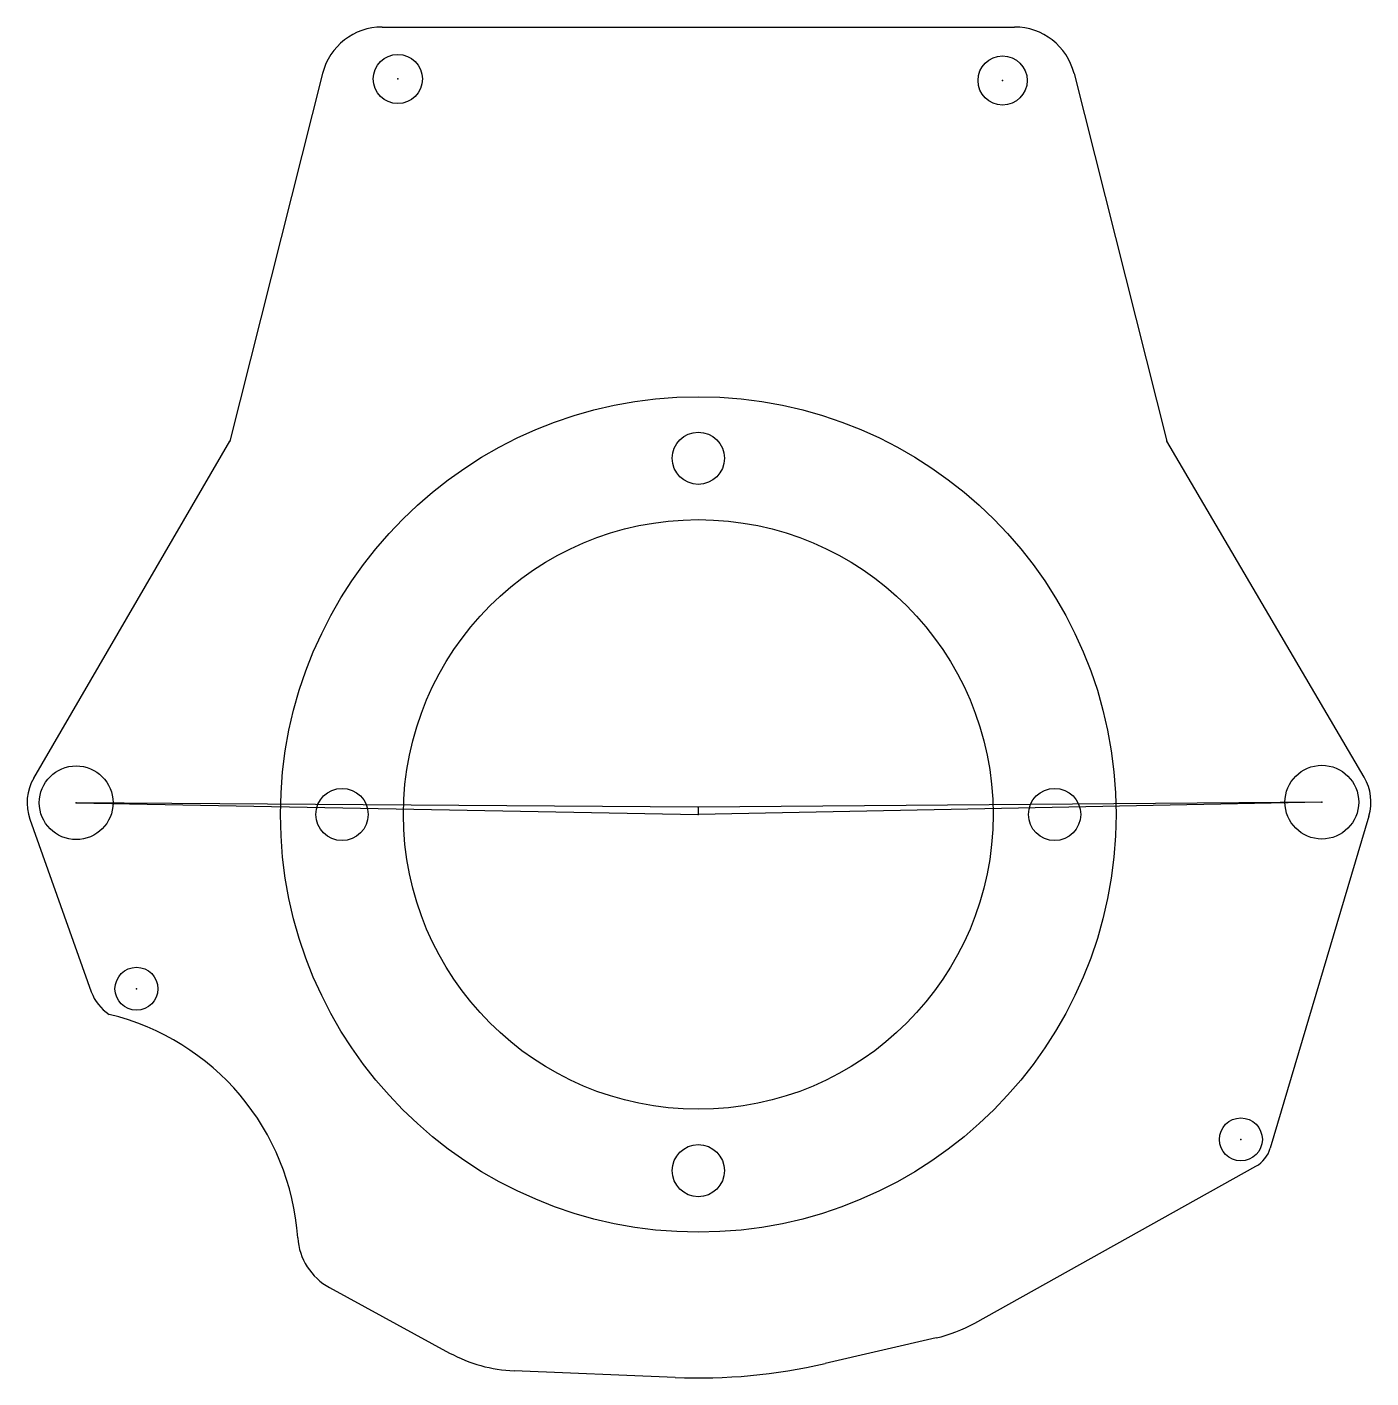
# Model space of a CAD drawing. Extents: x -6.8 to 6.8, y -5.7 to 8.
import ezdxf

# ---------------------------------------------------------------- set-up
doc = ezdxf.new("R2010")
doc.units = 0

msp = doc.modelspace()

# ---------------------------------------------------------------- linework, layer by layer
at = {"layer": 'Default', "color": 6, "linetype": 'CONTINUOUS'}
for p, q in [((-3.216615, 8.013408), (3.216608, 8.01341)), ((-3.822675, 7.541102), (-4.765147, 3.800315)), ((3.822668, 7.541109), (4.765181, 3.800273)), ((-6.761979, 0.370641), (-4.765147, 3.800315)), ((6.774917, 0.378145), (4.765181, 3.800273)), ((-6.32988, 0.119064), (0, 0)), ((-0.000034, 0.075), (-6.32988, 0.119064)), ((6.34377, 0.124942), (-0.000034, 0.075)), ((-0.000034, 0.075), (0, 0)), ((6.34377, 0.124942), (0, 0)), ((-6.800936, -0.048584), (-6.175788, -1.805112)), ((6.823076, -0.017414), (5.819459, -3.396541)), ((2.81252, -5.175851), (5.672145, -3.580471)), ((-3.751555, -4.815514), (-2.529977, -5.481067)), ((2.418987, -5.327511), (1.289514, -5.588146)), ((-0.236242, -5.730132), (-1.874122, -5.662606))]:
    msp.add_line(p, q, dxfattribs=at)
for centre, radius in [((-3.057156, 7.484719), 0.25), ((3.095874, 7.468788), 0.25), ((-6.32988, 0.119064), 0.375), ((6.34377, 0.124942), 0.375), ((-5.716072, -1.773907), 0.21875), ((5.519893, -3.307568), 0.21875)]:
    msp.add_circle(centre, radius, dxfattribs=at)
at = {"layer": 'Default', "color": 9, "linetype": 'CONTINUOUS'}
for centre, radius in [((0, 0, -0.125), 4.251), ((0, 3.625), 0.265625), ((0, 0, -0.625), 3), ((-3.625, 0), 0.265625), ((3.625, 0), 0.265625), ((0, -3.625), 0.265625)]:
    msp.add_circle(centre, radius, dxfattribs=at)
at = {"layer": 'Default', "color": 6, "linetype": 'CONTINUOUS'}
for centre, radius, start, end in [((-3.216614, 7.388408), 0.625, 90.000024, 165.858924), ((3.216608, 7.38841), 0.625, 14.14149, 90.000024), ((-6.32988, 0.119064), 0.5, 149.791097, 199.590638), ((6.34377, 0.124942), 0.5, 343.458328, 390.424726), ((-5.747127, -1.652552), 0.455, 199.590638, 237.071505), ((-6.583478, -4.477483), 2.51303, 3.851751, 76.444634), ((5.519893, -3.307568), 0.3125, 299.157091, 343.458328), ((-3.452536, -4.266685), 0.625, 183.851751, 241.417076), ((2.081712, -3.86592), 1.5, 282.99405, 299.157091), ((-1.812332, -4.163879), 1.5, 241.417076, 267.639143), ((0, 0), 5.735, 267.639143, 282.99405)]:
    msp.add_arc(centre, radius, start, end, dxfattribs=at)
at = {"layer": 'Default', "color": 7}
for p in [(-3.057156, 7.484719), (3.095874, 7.468788), (-4.765147, 3.800315), (4.765181, 3.800273), (-6.32988, 0.119064), (-0.000034, 0.075), (0, 0), (6.34377, 0.124942), (-5.716072, -1.773907), (5.519893, -3.307568)]:
    msp.add_point(p, dxfattribs=at)

doc.saveas('drawing.dxf')
